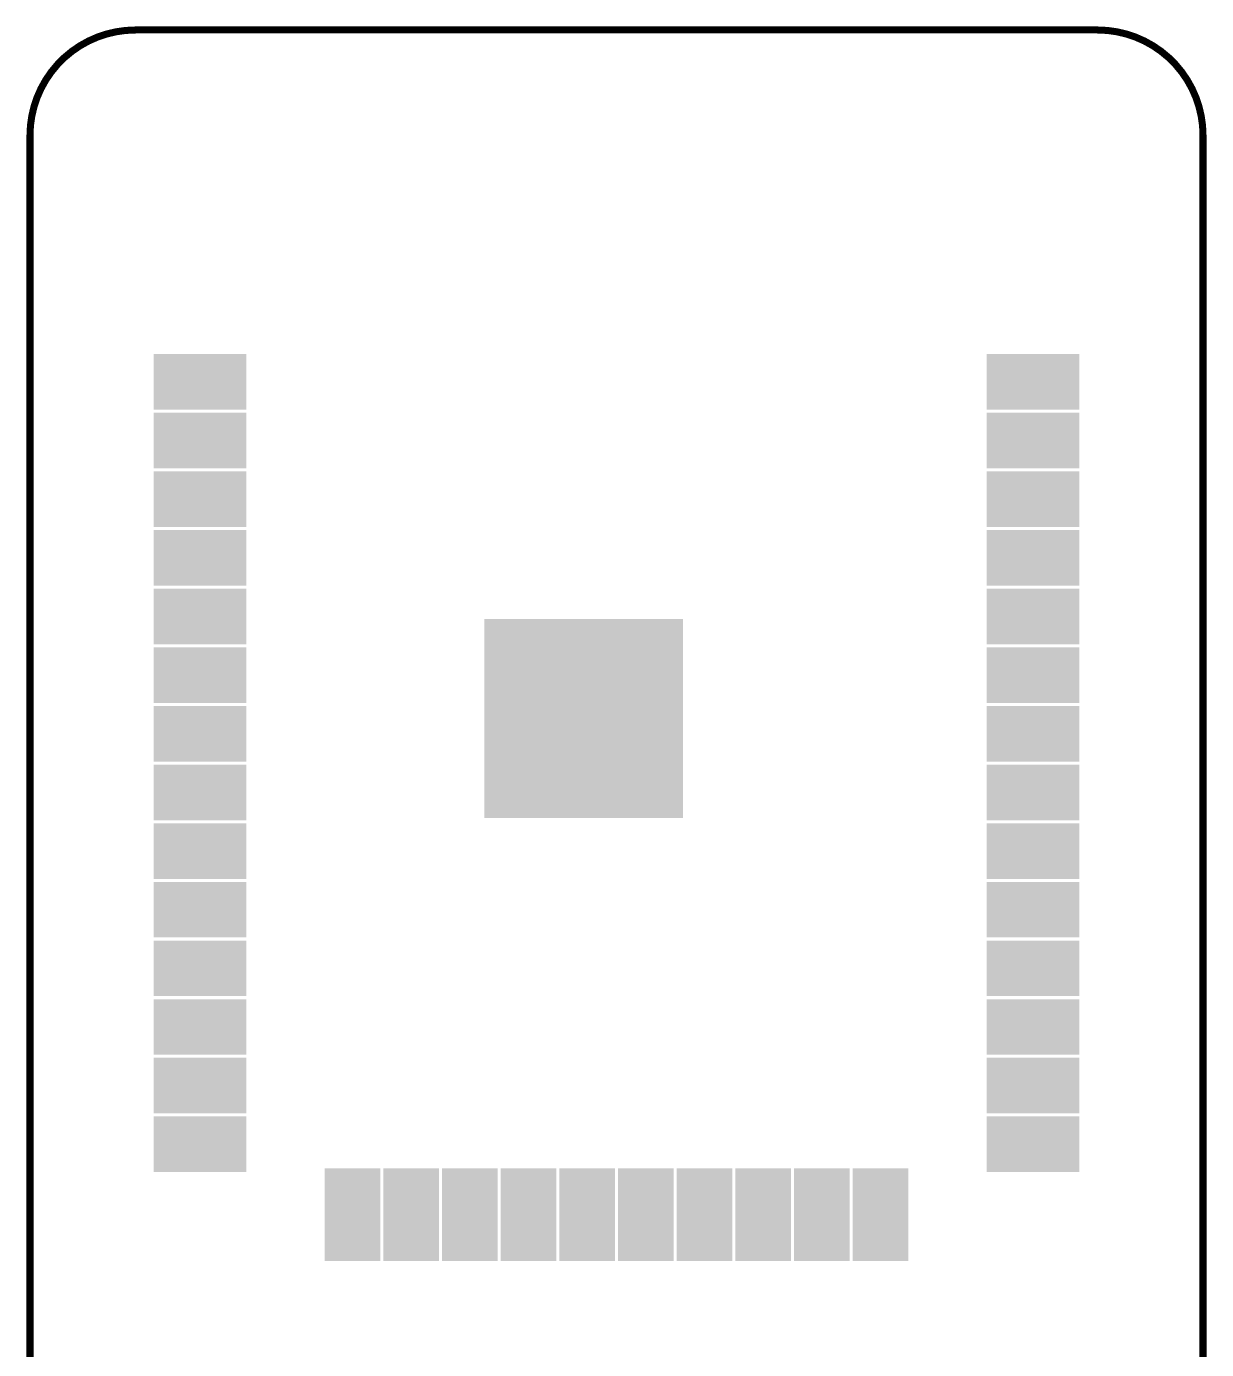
# Model space of a CAD drawing. Extents: x -1.3 to 24.2, y -3.9 to 53.4.
# Drawn here: x -1.35 to 24.21, y 24.77 to 53.42 of the extents above; entities that cross this region are included whole.
import ezdxf

# ---------------------------------------------------------------- set-up
doc = ezdxf.new("R2010")
doc.units = 0
doc.layers.get('0').update_dxf_attribs({"linetype": 'CONTINUOUS'})
doc.layers.add('WIFI_BLE_CLICK_V102_GKO', color=5, linetype='CONTINUOUS')
doc.layers.add('WIFI_BLE_CLICK_V102_GTS', color=12, linetype='CONTINUOUS')

# ---------------------------------------------------------------- blocks, each defined once
blk = doc.blocks.new('SQUARE_54')
blk.add_solid([(2.15138, 2.15138), (2.15138, -2.15138), (-2.15138, 2.15138), (-2.15138, -2.15138)])
blk = doc.blocks.new('RECTANGLE_55')
blk.add_solid([(1.00203, 0.60198), (1.00203, -0.60198), (-1.00203, 0.60198), (-1.00203, -0.60198)])
blk = doc.blocks.new('RECTANGLE_56')
blk.add_solid([(0.60198, 1.00203), (0.60198, -1.00203), (-0.60198, 1.00203), (-0.60198, -1.00203)])

msp = doc.modelspace()

# ---------------------------------------------------------------- linework, layer by layer
at = {"layer": 'WIFI_BLE_CLICK_V102_GKO', "const_width": 0.1524}
for points in [[(1.016, 53.34, 0.4142136), (-1.27, 51.054)], [(24.13, 51.054, 0.4142136), (21.844, 53.34)]]:
    msp.add_lwpolyline(points, format="xyb", dxfattribs=at)
for points in [[(1.016, 53.34), (21.844, 53.34)], [(-1.27, -3.81), (-1.27, 51.054)], [(24.13, -1.27), (24.13, 51.054)]]:
    msp.add_lwpolyline(points, dxfattribs=at)

# ---------------------------------------------------------------- block references
at = {"layer": 'WIFI_BLE_CLICK_V102_GTS'}
for name, p in [('RECTANGLE_55', (2.413, 45.72)), ('RECTANGLE_55', (20.447, 45.72)), ('RECTANGLE_55', (2.413, 44.45)), ('RECTANGLE_55', (20.447, 44.45)), ('RECTANGLE_55', (2.413, 43.18)), ('RECTANGLE_55', (20.447, 43.18)), ('RECTANGLE_55', (2.413, 41.91)), ('RECTANGLE_55', (20.447, 41.91)), ('RECTANGLE_55', (2.413, 40.64)), ('RECTANGLE_55', (20.447, 40.64)), ('SQUARE_54', (10.7188, 38.4302)), ('RECTANGLE_55', (2.413, 39.37)), ('RECTANGLE_55', (20.447, 39.37)), ('RECTANGLE_55', (2.413, 38.1)), ('RECTANGLE_55', (20.447, 38.1)), ('RECTANGLE_55', (2.413, 36.83)), ('RECTANGLE_55', (20.447, 36.83)), ('RECTANGLE_55', (2.413, 35.56)), ('RECTANGLE_55', (20.447, 35.56)), ('RECTANGLE_55', (2.413, 34.29)), ('RECTANGLE_55', (20.447, 34.29)), ('RECTANGLE_55', (2.413, 33.02)), ('RECTANGLE_55', (20.447, 33.02)), ('RECTANGLE_55', (2.413, 31.75)), ('RECTANGLE_55', (20.447, 31.75)), ('RECTANGLE_55', (2.413, 30.48)), ('RECTANGLE_55', (20.447, 30.48)), ('RECTANGLE_55', (2.413, 29.21)), ('RECTANGLE_55', (20.447, 29.21)), ('RECTANGLE_56', (5.715, 27.686)), ('RECTANGLE_56', (6.985, 27.686)), ('RECTANGLE_56', (8.255, 27.686)), ('RECTANGLE_56', (9.525, 27.686)), ('RECTANGLE_56', (10.795, 27.686)), ('RECTANGLE_56', (12.065, 27.686)), ('RECTANGLE_56', (13.335, 27.686)), ('RECTANGLE_56', (14.605, 27.686)), ('RECTANGLE_56', (15.875, 27.686)), ('RECTANGLE_56', (17.145, 27.686))]:
    msp.add_blockref(name, p, dxfattribs=at)

doc.saveas('drawing.dxf')
